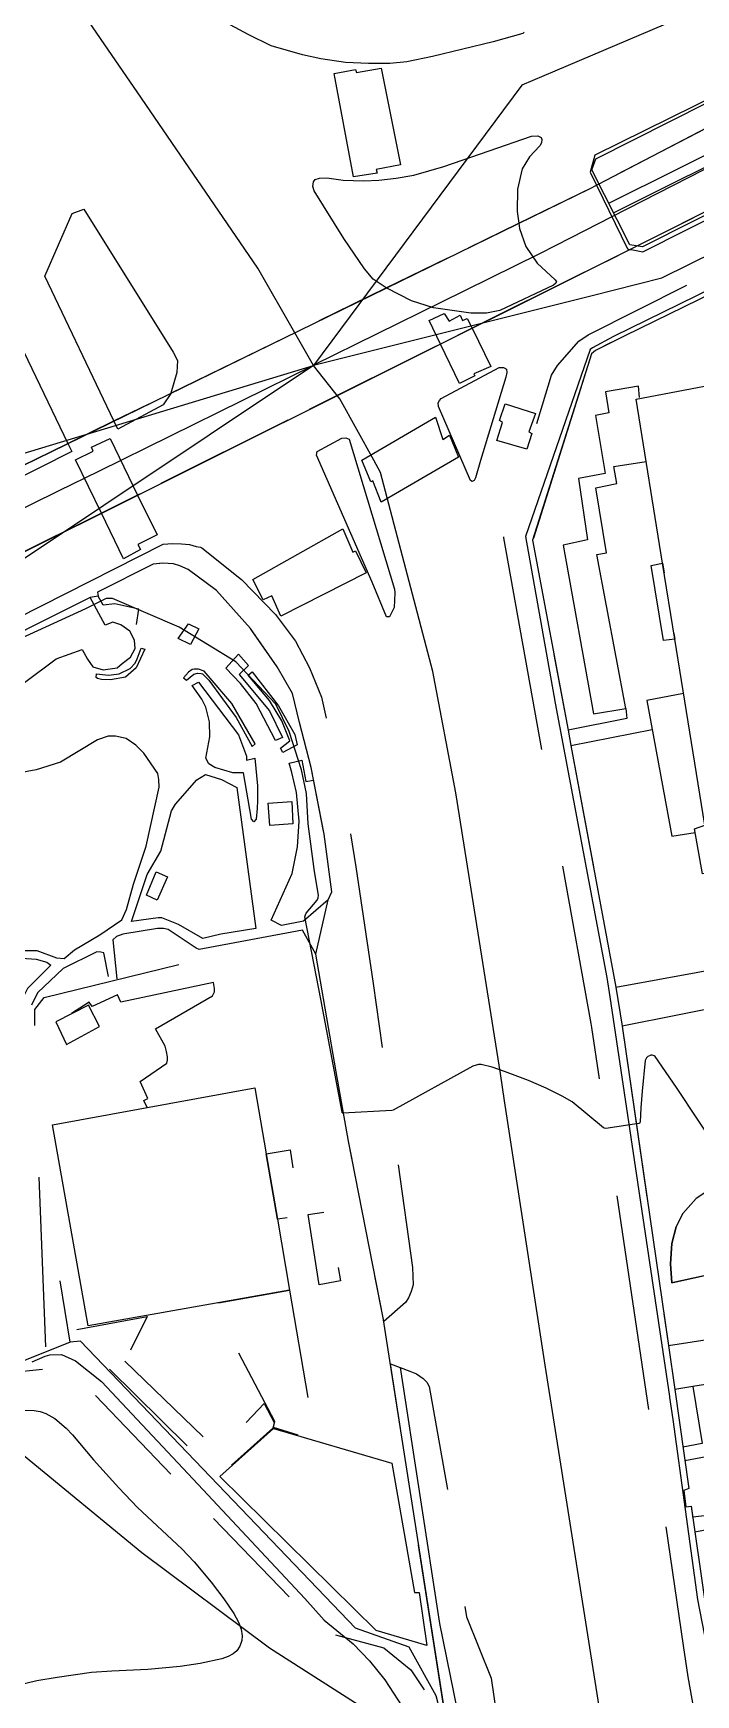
# Model space of a CAD drawing. Header units: millimetres. Extents: x 198785 to 203305, y 542885 to 545889.
# Drawn here: x 200258.9 to 200370.9, y 544511.8 to 544792.6 of the extents above; entities that cross this region are included whole.
import ezdxf

# ---------------------------------------------------------------- set-up
doc = ezdxf.new("R2010")
doc.units = ezdxf.units.MM
for name, pattern in [('FENCE_25K', [54.3, 28.7, -9.2, -16.4]), ('HIDDEN_BULD_25K', [28.8, 18.4, -10.4]), ('HIDDEN_EMBANKMENT_25K', [28.8, 18.4, -10.4]), ('HIDDEN_IN_25K', [56.5, 36.5, -20]), ('HIDDEN_RODWAY_25K', [28, 24, -4])]:
    doc.linetypes.add(name, pattern=pattern)
for name, color, linetype in [('A0013114', 253, 'Continuous'), ('A0013118', 253, 'Continuous'), ('A0023214', 253, 'Continuous'), ('A0033324', 253, 'Continuous'), ('A0033327', 253, 'Continuous'), ('A0043325', 253, 'Continuous'), ('A0053326', 253, 'Continuous'), ('A0093352', 253, 'Continuous'), ('B0014111', 253, 'Continuous'), ('B0014116', 253, 'Continuous'), ('B0024120', 253, 'Continuous'), ('C0076117', 253, 'Continuous'), ('C0523121', 253, 'Continuous'), ('F0017111', 253, 'Continuous'), ('F0037222', 253, 'Continuous'), ('F0037223', 253, 'Continuous'), ('F0047224', 253, 'Continuous')]:
    doc.layers.add(name, color=color, linetype=linetype)

msp = doc.modelspace()

# ---------------------------------------------------------------- linework, layer by layer
at = {"layer": 'A0013114'}
for points in [[(200354.1, 544766.88), (200354.34, 544767.01), (200395.18, 544788.28), (200506.36, 544846.65), (200506.09, 544847.25), (200490.86, 544839.72), (200446.16, 544817.62), (200425.39, 544807.35), (200353.84, 544771.98), (200353.01, 544769.11), (200354.1, 544766.88)], [(200359.79, 544756.03), (200359.95, 544756), (200361.91, 544755.61), (200436.84, 544793.37), (200459.84, 544804.95), (200514.06, 544832.27), (200513.62, 544833.2), (200476.04, 544814.52), (200363.85, 544758.06), (200359.79, 544756.03)], [(200441.27, 544781.71), (200358.89, 544741.46), (200353.95, 544738.97), (200353.25, 544738.42), (200343.31, 544706.89), (200349.29, 544674.81), (200349.77, 544672.23), (200357.38, 544631.42), (200358.46, 544624.83), (200366.19, 544571.27), (200366.25, 544570.87), (200367.31, 544563.42), (200369.68, 544546.68), (200368.83, 544546.36), (200369.17, 544543.62), (200370.1, 544543.7), (200372.32, 544528.02), (200377.09, 544504.17)], [(200223.6, 544703.15), (200227.8, 544705.2), (200237.45, 544709.91), (200353.03, 544766.33), (200353.24, 544766.43), (200354.1, 544766.88)], [(200354.1, 544766.88), (200359.35, 544756.12), (200359.67, 544756.05), (200359.79, 544756.03)], [(200359.79, 544756.03), (200353.14, 544752.71), (200248.86, 544700.69), (200237.45, 544695), (200229.64, 544691.1), (200229.51, 544691.04)], [(200329.07, 544504.94), (200318.05, 544575.53), (200312.21, 544605.38), (200310.09, 544617.11), (200306.66, 544636.95), (200308.76, 544646.12), (200309.39, 544647.49), (200308.08, 544657.24), (200305.89, 544668.52), (200303.93, 544676.1), (200302.72, 544681), (200300.13, 544685.52), (200295.65, 544692), (200289.89, 544698.42), (200285.13, 544701.98), (200283.71, 544702.57), (200282.62, 544702.92), (200280.86, 544703.05), (200279.22, 544702.87), (200269.81, 544698.11), (200269.9, 544697.45), (200268.54, 544697.21), (200246.92, 544686.4)]]:
    msp.add_lwpolyline(points, dxfattribs=at)
at = {"layer": 'A0013118'}
for points in [[(200257.48, 544682.84), (200262.79, 544686.86), (200267.19, 544688.43), (200268.1, 544686.8), (200269, 544685.54), (200270.74, 544685.03), (200273.12, 544685.36), (200273.94, 544686.07), (200275.36, 544687.17), (200276.18, 544688.59), (200276.07, 544690.04), (200275.26, 544691.56), (200273.76, 544692.63), (200272.39, 544693.05), (200271.08, 544692.58), (200268.54, 544697.21)], [(200276.38, 544692.69), (200276.79, 544695.27), (200272.72, 544696.16), (200270.77, 544695.95), (200269.9, 544697.45)], [(200285.52, 544689.28), (200283.4, 544690.29), (200285.15, 544692.8), (200286.94, 544691.93), (200285.52, 544689.28)], [(200271.98, 544683.31), (200270.45, 544683.4), (200269.78, 544683.55), (200269.58, 544683.7), (200269.65, 544684.31), (200271.66, 544684.1), (200273.43, 544684.32), (200275.3, 544685.22), (200276.17, 544686.15), (200276.48, 544686.85), (200277.18, 544688.64), (200277.77, 544688.47), (200276.33, 544685.33), (200274.52, 544683.77), (200271.98, 544683.31)], [(200299.89, 544673.08), (200296.59, 544679.33), (200293.97, 544682.72), (200291.48, 544685.27), (200293.61, 544687.65), (200295.29, 544685.75), (200293.71, 544684.21), (200298.85, 544678.06), (200301.07, 544673.59), (200299.89, 544673.08)], [(200286.14, 544685.14), (200285.78, 544685.06), (200285.19, 544684.63), (200284.33, 544683.68), (200284.82, 544683.25), (200286.06, 544684.28), (200286.69, 544684.43), (200287.33, 544684.41), (200287.52, 544684.33), (200288.58, 544683.28), (200293.24, 544676.94), (200295.9, 544672.08), (200296.41, 544672.52), (200292.49, 544679.32), (200287.82, 544684.77), (200286.88, 544685.12), (200286.14, 544685.14)], [(200301.1, 544671.06), (200300.69, 544671.79), (200302.28, 544673.03), (200300.92, 544676.37), (200298.86, 544679.84), (200295.25, 544684.11), (200295.93, 544684.69), (200300.4, 544678.93), (200303.14, 544674.07), (200303.52, 544672.31), (200301.1, 544671.06)], [(200294.99, 544669.75), (200296.4, 544670.06), (200296.84, 544665.39), (200296.85, 544662.95), (200296.79, 544661.57), (200296.59, 544659.78), (200296.21, 544659.34), (200295.81, 544659.75), (200294.48, 544667.58), (200292.64, 544667.63), (200289.61, 544668.53), (200288.61, 544669.12), (200288.11, 544670.08), (200288.76, 544673.69), (200288.7, 544676.23), (200288.07, 544678.7), (200287.43, 544680.05), (200285.81, 544682.36), (200286.88, 544682.9), (200293.61, 544674.03), (200294.97, 544670.44), (200294.99, 544669.75)], [(200359.05, 544678.48), (200359.25, 544676.8), (200349.29, 544674.81)], [(200256.45, 544637.61), (200259.56, 544637.57), (200262.88, 544636.33), (200264.14, 544636.22), (200265.89, 544637.68), (200270.19, 544640.26), (200273.88, 544642.76), (200274.69, 544644.52), (200275.89, 544648.79), (200278.04, 544655.21), (200280.21, 544665.16), (200280.18, 544666.48), (200280.01, 544667.48), (200277.63, 544670.92), (200276.28, 544672.27), (200274.66, 544673.42), (200272.84, 544673.82), (200271.6, 544673.79), (200269.81, 544673.18), (200263.55, 544669.4), (200259.43, 544668.13), (200252.69, 544666.89)], [(200349.77, 544672.23), (200363.53, 544674.93)], [(200308.76, 544646.12), (200304.61, 544642.56), (200300.86, 544641.83), (200299.15, 544642.71), (200302.7, 544650.62), (200303.59, 544655.1), (200303.87, 544659.44), (200303.43, 544664.27), (200302.64, 544667.67), (200302.19, 544669.23), (200304.32, 544669.77), (200305.02, 544666.16), (200306.3, 544666.39)], [(200287.57, 544639.64), (200283.5, 544641.97), (200280.69, 544643.09), (200280.02, 544643.11), (200275.53, 544642.46), (200278.19, 544650.45), (200280.47, 544654.37), (200282.31, 544661.19), (200282.97, 544662.32), (200286.55, 544666.41), (200288.03, 544667.35), (200290.74, 544666.5), (200293.33, 544665.12), (200296.57, 544641.3), (200290.64, 544640.32), (200287.57, 544639.64)], [(200306.66, 544636.95), (200304.43, 544641.02), (200286.99, 544637.76), (200286.47, 544637.99), (200281.72, 544641.14), (200280.92, 544641.32), (200279.95, 544641.29), (200274.05, 544640.35), (200273.02, 544639.96), (200272.4, 544639.4), (200273.06, 544632.8)], [(200271.66, 544633.21), (200270.86, 544637.18), (200270.37, 544637.33), (200269.7, 544637.34), (200263.97, 544634.53), (200259.67, 544630.43), (200258.65, 544628.34)], [(200256.96, 544629.77), (200256.06, 544630.37), (200254.26, 544632.3), (200253.59, 544633.69), (200253.69, 544634.27), (200254.9, 544635.48), (200257.01, 544636.27), (200259.44, 544636.1), (200261.22, 544635.63), (200261.89, 544635.13), (200257.99, 544631.18), (200257.29, 544629.79), (200256.96, 544629.77)], [(200357.38, 544631.42), (200378.03, 544635.16), (200377.7, 544628.65), (200358.46, 544624.83)], [(200375.31, 544583.3), (200366.82, 544581.46), (200366.59, 544584.66), (200366.83, 544588.07), (200367.56, 544590.9), (200368.66, 544593.14), (200370.96, 544595.66)], [(200366.25, 544570.87), (200388.8, 544574.35)], [(200374.34, 544564.52), (200370.39, 544563.9)], [(200370.39, 544563.9), (200367.31, 544563.42)], [(200370.39, 544563.9), (200371.97, 544554.3), (200368.69, 544553.68)], [(200369.01, 544551.45), (200372.63, 544552.07), (200374.26, 544542.3), (200370.36, 544541.85)], [(200370.72, 544539.37), (200374.8, 544540.18), (200376.57, 544529.71), (200372.19, 544528.94)]]:
    msp.add_lwpolyline(points, dxfattribs=at)
at = {"layer": 'A0023214'}
for points in [[(200523.16, 544848.28), (200512.08, 544854.58), (200511.47, 544854.92), (200504.1, 544859.11), (200491.17, 544852.69), (200440.7, 544827.63), (200427.87, 544821.26), (200420.23, 544817.46), (200417.37, 544816.05), (200347.07, 544786.16), (200341.46, 544783.77), (200306.29, 544736.45)], [(200523.16, 544848.28), (200509.84, 544840.2), (200506.15, 544837.96), (200463.18, 544816), (200451.92, 544810.24), (200356.7, 544761.54), (200349.78, 544758), (200344.48, 544755.29), (200327.81, 544747.06), (200306.31, 544736.46), (200306.29, 544736.45), (200306.26, 544736.43), (200269.95, 544718.52), (200263.28, 544715.23), (200226.62, 544697.15), (200131.53, 544650.24), (200074.65, 544622.18), (200063.38, 544616.62), (200048.8, 544609.43)], [(200306.29, 544736.45), (200306.31, 544736.46), (200353.17, 544748.21), (200365.14, 544751.21), (200434.44, 544785.48), (200438.93, 544787.88), (200452.09, 544794.91), (200462.5, 544800.46), (200479.94, 544809.78), (200523.65, 544830.85), (200523.55, 544834.49), (200523.16, 544848.28)], [(200306.29, 544736.45), (200303.13, 544741.97), (200296.88, 544752.89), (200276.49, 544782.64), (200272.91, 544787.87), (200256.1, 544812.41), (200247.73, 544827.88), (200241.22, 544839.89)], [(200048.8, 544609.43), (200055, 544623.99), (200057.06, 544628.84), (200144.1, 544673.23), (200218.98, 544709.96), (200230.61, 544713.49), (200306.29, 544736.45)], [(200306.29, 544736.45), (200306.26, 544736.43), (200253.17, 544701.01), (200231.83, 544686.77), (200158.71, 544649.92), (200106.72, 544623.72), (200085.37, 544613.36), (200082.24, 544611.85), (200078.56, 544610.06), (200069.15, 544605.49), (200064.85, 544606.33), (200048.8, 544609.43)], [(200355.48, 544504.17), (200345.43, 544567.53), (200338.58, 544612.19), (200337.87, 544616.81), (200330.33, 544664.24), (200326.45, 544684.73), (200317.63, 544718.34), (200316.46, 544720.44), (200310.72, 544730.8), (200306.29, 544736.45), (200306.29, 544736.45)]]:
    msp.add_lwpolyline(points, dxfattribs=at)
at = {"layer": 'A0033324', "linetype": 'HIDDEN_IN_25K', "flags": 128}
for points in [[(200371.5, 544504.17), (200369.57, 544514.88), (200368.8, 544520.18), (200365.4, 544543.42), (200356.59, 544602.86), (200353.33, 544624.58), (200353.18, 544625.26), (200347.84, 544655.02), (200338.44, 544707.29), (200338.43, 544708.49), (200346.51, 544734.78), (200347.5, 544736.42), (200351.14, 544740.52), (200352.67, 544741.61), (200409.49, 544770.07), (200441.78, 544785.85), (200444.16, 544786.51), (200445.38, 544786.33), (200448.17, 544785.15), (200441.27, 544781.71), (200400.08, 544761.59), (200358.89, 544741.46), (200353.95, 544738.97), (200353.25, 544738.42), (200343.31, 544706.89), (200349.29, 544674.81), (200349.77, 544672.23), (200357.38, 544631.42), (200358.46, 544624.83), (200366.19, 544571.27), (200366.25, 544570.87), (200367.31, 544563.42), (200369.68, 544546.68), (200368.83, 544546.36), (200369.17, 544543.62), (200370.1, 544543.7), (200372.32, 544528.02), (200377.09, 544504.17)], [(200287.43, 544705.6), (200294.12, 544700.24), (200299.86, 544694.38), (200303.26, 544689.85), (200305.64, 544685.36), (200307.65, 544680.37), (200309.06, 544674.16), (200311.42, 544664.31), (200313.44, 544651.7), (200316.37, 544631.99), (200319.6, 544608.66), (200323.01, 544584.04), (200323.11, 544581.1), (200322.8, 544579.95), (200322.34, 544578.9), (200321.81, 544578.14), (200318.15, 544574.89), (200318.05, 544575.53), (200312.21, 544605.38), (200310.09, 544617.11), (200306.66, 544636.95), (200308.76, 544646.12), (200309.39, 544647.49), (200308.08, 544657.24), (200305.89, 544668.52), (200303.93, 544676.1), (200302.72, 544681), (200300.13, 544685.52), (200295.65, 544692), (200289.89, 544698.42), (200285.13, 544701.98), (200283.71, 544702.57), (200282.62, 544702.92), (200280.86, 544703.05), (200279.22, 544702.87), (200269.81, 544698.11), (200269.91, 544697.46), (200268.54, 544697.21), (200246.92, 544686.4), (200234.5, 544680.45), (200194.74, 544660.55), (200193.55, 544663.18), (200193.67, 544664.22), (200194.58, 544665.35), (200231.86, 544684.16), (200245.9, 544688.5), (200280.9, 544706.23), (200282.46, 544706.34), (200284, 544706.31), (200285.32, 544706.16), (200286.44, 544705.86), (200287.18, 544705.71), (200287.43, 544705.6)], [(200332.95, 544504.17), (200329.07, 544504.94), (200319.27, 544567.76), (200322.57, 544566.53), (200323.67, 544566.04), (200324.79, 544565.28), (200325.43, 544564.64), (200325.82, 544563.93), (200328.95, 544546.28), (200330.25, 544537.6), (200332.13, 544524.99), (200336.32, 544514.64), (200337.83, 544504.17), (200337.83, 544504.17)]]:
    msp.add_lwpolyline(points, dxfattribs=at)
at = {"layer": 'A0033327'}
for points in [[(200447.14, 544785.59), (200443.69, 544783.87), (200393.17, 544759.06), (200356.97, 544741.31), (200353.4, 544739.4), (200353.05, 544739.13), (200342.11, 544707.51), (200346.87, 544680.68), (200347.11, 544679.39), (200355.83, 544633.05), (200356.37, 544629.76), (200366.41, 544562.25), (200366.44, 544562.05), (200366.97, 544558.33), (200371.19, 544527.95), (200375.77, 544504.17), (200375.77, 544504.17)], [(200334.27, 544504.17), (200331.23, 544506.22), (200327.64, 544523.87), (200321.01, 544567.11)]]:
    msp.add_lwpolyline(points, dxfattribs=at)
at = {"layer": 'A0043325'}
for points in [[(200317.72, 544786.67), (200320.97, 544770.33), (200316.9, 544769.54), (200317.06, 544768.94), (200313.04, 544768.28), (200309.79, 544785.77), (200313.38, 544786.46), (200313.58, 544785.91), (200317.72, 544786.67)], [(200328.39, 544745.22), (200329.19, 544743.94), (200331.05, 544744.92), (200331.46, 544744.01), (200332.26, 544744.39), (200333.08, 544742.71), (200336.24, 544736.27), (200333.36, 544735.03), (200333.57, 544734.69), (200330.93, 544733.37), (200327.72, 544740.04), (200325.81, 544744.02), (200328.39, 544745.22)], [(200343.18, 544724.96), (200342.35, 544722.29), (200337.25, 544723.75), (200338.2, 544726.8), (200337.72, 544727.12), (200338.68, 544729.94), (200343.77, 544728.29), (200342.65, 544725.24), (200343.18, 544724.96)], [(200326.91, 544727.67), (200328.14, 544723.91), (200329.27, 544724.66), (200330.76, 544720.91), (200317.74, 544713.35), (200316.32, 544716.91), (200315.99, 544716.75), (200314.43, 544720.42), (200326.91, 544727.67)], [(200277.08, 544705.33), (200274.18, 544703.77), (200270.46, 544711.47), (200266.09, 544720.5), (200269.07, 544721.93), (200268.76, 544722.63), (200271.91, 544724.07), (200276.58, 544714.52), (200279.86, 544707.82), (200276.61, 544706.16), (200277.08, 544705.33)], [(200311.23, 544708.84), (200312.96, 544704.9), (200313.41, 544705.09), (200315.21, 544701.39), (200300.76, 544694.08), (200299.23, 544697.5), (200297.76, 544696.82), (200296.03, 544700.27), (200311.23, 544708.84)]]:
    msp.add_lwpolyline(points, dxfattribs=at)
at = {"layer": 'A0053326'}
for points in [[(200341.86, 544792.73), (200341.63, 544792.53), (200336.65, 544791.09), (200326.41, 544788.61), (200322.04, 544787.74), (200319.16, 544787.47), (200315.58, 544787.44), (200311.67, 544787.62), (200307.5, 544788.21), (200304.45, 544788.9), (200299.12, 544790.44), (200295.26, 544792.32), (200290.76, 544794.79)], [(200341.56, 544769.66), (200340.77, 544766.19), (200340.67, 544762.46), (200340.98, 544760.45), (200341.11, 544759.59), (200342.18, 544756.52), (200344.1, 544753.74), (200347.09, 544750.89), (200347.37, 544750.56), (200347.25, 544750.35), (200346.83, 544750.02), (200337.75, 544745.74), (200335.52, 544745.29), (200332.86, 544745.29), (200326.59, 544746.17), (200322.85, 544747.37), (200318.66, 544749.47), (200318.59, 544749.52), (200316.37, 544751.03), (200314.91, 544752.74), (200311.4, 544757.89), (200306.38, 544765.92), (200306.16, 544766.67), (200306.3, 544767.43), (200306.56, 544767.85), (200307.29, 544768.09), (200308.53, 544768.11), (200311.29, 544767.72), (200314.77, 544767.6), (200317.31, 544767.73), (200320.26, 544768.05), (200323.25, 544768.56), (200328.29, 544770.06), (200335.94, 544772.67), (200343.11, 544775.15), (200344.19, 544775.23), (200344.73, 544774.93), (200344.88, 544774.61), (200344.82, 544774.05), (200344.55, 544773.52), (200342.79, 544771.69), (200341.56, 544769.66)], [(200280.89, 544729.8), (200273.25, 544725.64), (200272.57, 544727.06), (200260.9, 544751.5), (200265.51, 544762.08), (200267.5, 544762.82), (200282.6, 544738.67), (200283.29, 544737.28), (200283.17, 544735.24), (200282.19, 544731.75), (200282.18, 544731.72), (200280.89, 544729.8)], [(200265.44, 544721.89), (200243.45, 544710.79), (200241.87, 544710.96), (200240.86, 544711.58), (200240.3, 544711.92), (200237.36, 544717.49), (200237.41, 544719.09), (200237.45, 544719.17), (200238.18, 544720.7), (200245.9, 544729.77), (200251.53, 544737.61), (200255.34, 544742.96), (200264.78, 544723.25), (200265.44, 544721.89)], [(200333.45, 544717.02), (200333.07, 544716.84), (200332.82, 544717.02), (200327.41, 544729.49), (200327.37, 544730.13), (200327.57, 544730.5), (200327.88, 544730.85), (200337.67, 544736.11), (200338.37, 544736.08), (200338.87, 544735.8), (200338.96, 544735.26), (200338.78, 544734.43), (200334.51, 544720.36), (200333.68, 544717.47), (200333.45, 544717.02)], [(200319.92, 544695.53), (200319.14, 544693.96), (200318.62, 544693.96), (200316.22, 544699.79), (200306.82, 544721.25), (200306.88, 544721.91), (200311.08, 544724.13), (200311.74, 544724.2), (200312.33, 544723.98), (200320, 544698.63), (200320.04, 544698.03), (200319.92, 544695.53)]]:
    msp.add_lwpolyline(points, dxfattribs=at)
at = {"layer": 'A0093352', "linetype": 'HIDDEN_RODWAY_25K', "flags": 128}
msp.add_lwpolyline([(200157.49, 544654.89), (200067.13, 544609.81), (200059.62, 544623.43), (200121.92, 544654.09), (200216.49, 544699.68), (200223.19, 544702.95), (200223.6, 544703.15), (200237.45, 544709.91), (200240.86, 544711.58), (200264.78, 544723.25), (200272.57, 544727.06), (200282.19, 544731.75), (200318.59, 544749.52), (200340.98, 544760.45), (200353.24, 544766.43), (200354.1, 544766.88), (200354.34, 544767.01), (200395.18, 544788.28), (200506.36, 544846.65), (200513.62, 544833.2), (200476.04, 544814.52), (200363.85, 544758.06), (200359.79, 544756.03), (200333.08, 544742.71), (200327.72, 544740.04), (200276.58, 544714.52), (200270.46, 544711.47), (200237.45, 544695), (200228.03, 544690.3), (200157.49, 544654.89)], dxfattribs=at)
at = {"layer": 'B0014111'}
for points in [[(200367.34, 544690.2), (200365.27, 544703.02), (200360.8, 544730.74), (200382.73, 544734.9), (200382.13, 544737.97), (200385.3, 544738.44), (200384.77, 544741.32), (200457.69, 544754.48), (200477.28, 544646.5), (200416.28, 544635.64), (200415.67, 544641.12), (200378.03, 544635.16), (200375.06, 544651.07), (200372.03, 544650.56), (200370.67, 544658.17), (200372.42, 544658.79), (200367.34, 544690.2)], [(200298.31, 544603.25), (200300.2, 544592.2), (200302.26, 544580.2), (200268.2, 544574.16), (200262.17, 544608.11), (200296.4, 544614.39), (200298.31, 544603.25)], [(200324.12, 544529.11), (200325.46, 544520.18), (200316.85, 544522.7), (200290.48, 544548.71), (200299.52, 544556.84), (200319.54, 544550.98), (200323.36, 544529.14), (200324.12, 544529.11)]]:
    msp.add_lwpolyline(points, dxfattribs=at)
at = {"layer": 'B0014116', "linetype": 'HIDDEN_BULD_25K', "flags": 128}
for points in [[(200367.34, 544690.2), (200365.41, 544689.99), (200363.33, 544702.66), (200365.27, 544703.02), (200367.34, 544690.2)], [(200302.8, 544658.96), (200298.89, 544658.68), (200298.65, 544662.5), (200302.64, 544662.75), (200302.8, 544658.96)], [(200281.63, 544650.04), (200279.89, 544646.08), (200278.09, 544646.95), (200279.73, 544650.85), (200281.63, 544650.04)], [(200300.2, 544592.2), (200298.31, 544603.25), (200302.33, 544603.93), (200303.99, 544592.73), (200300.2, 544592.2)], [(200310.85, 544581.78), (200307.26, 544581.1), (200305.38, 544593.01), (200308.85, 544593.48), (200310.85, 544581.78)], [(200302.26, 544580.18), (200306.58, 544554.79), (200299.55, 544556.98), (200299.74, 544558.01), (200289.25, 544577.87), (200302.26, 544580.18)], [(200274.44, 544568.21), (200290.2, 544552.91), (200297.98, 544561.05), (200299.64, 544557.85), (200299.43, 544556.87), (200290.23, 544548.69), (200265.22, 544573.37), (200278.19, 544575.73), (200274.44, 544568.21)]]:
    msp.add_lwpolyline(points, dxfattribs=at)
at = {"layer": 'B0024120', "linetype": 'FENCE_25K', "flags": 128}
msp.add_lwpolyline([(200261.05, 544570.63), (200259.59, 544608.46), (200259.32, 544613.8), (200259.2, 544627.63), (200260.78, 544629.64), (200304.78, 544640.39)], dxfattribs=at)
at = {"layer": 'C0076117'}
for points in [[(200513.77, 544832.89), (200459.16, 544805.35), (200413.01, 544782.22), (200361.87, 544756.49), (200359.75, 544756.83), (200353.34, 544769.48), (200354.01, 544771.34), (200397.98, 544793.53), (200506.23, 544846.93)], [(200361.36, 544731.01), (200361.19, 544732.91), (200355.63, 544731.99), (200356.19, 544728.4), (200353.93, 544727.97), (200355.59, 544718.19), (200351.08, 544717.33), (200352.58, 544706.99), (200348.45, 544706.08), (200353.6, 544677.58), (200359.05, 544678.48), (200354.14, 544704.47), (200355.81, 544704.78), (200353.99, 544715.75), (200357.55, 544716.47), (200357.05, 544719.34), (200362.49, 544720.23)], [(200368.82, 544681.03), (200362.63, 544679.83), (200366.85, 544656.91), (200370.78, 544657.55)], [(200268.27, 544628.35), (200262.75, 544625.51), (200264.55, 544621.72), (200270.13, 544624.74), (200268.27, 544628.35)], [(200389.77, 544597.14), (200387.81, 544598.37), (200385.6, 544599.15), (200383.6, 544599.47), (200379.38, 544599.53), (200374.92, 544598.33), (200370.96, 544595.66), (200368.66, 544593.14), (200367.56, 544590.9), (200366.83, 544588.07), (200366.59, 544584.66), (200366.82, 544581.46), (200372.64, 544582.73)]]:
    msp.add_lwpolyline(points, dxfattribs=at)
at = {"layer": 'C0523121'}
msp.add_lwpolyline([(200356.2, 544763.83), (200507.51, 544839.21), (200507.76, 544838.51), (200508.09, 544837.61), (200357.02, 544762.21)], dxfattribs=at)
at = {"layer": 'F0017111'}
for points, elevation in [([(200374.96, 544603.39), (200367.6, 544614.45), (200364.03, 544619.67), (200363.85, 544619.8), (200363.48, 544619.88), (200363.3, 544619.88), (200363.07, 544619.81), (200362.76, 544619.67), (200362.57, 544619.47), (200362.35, 544618.99), (200361.81, 544613.83), (200361.57, 544610.98), (200361.46, 544608.66), (200361.43, 544608.5), (200361.34, 544608.38), (200361.28, 544608.35), (200355.69, 544607.5), (200355.43, 544607.55), (200355.28, 544607.61), (200350, 544612), (200348.29, 544612.99), (200345.57, 544614.34), (200342.6, 544615.61), (200338.57, 544617.12), (200336.46, 544617.85), (200334.61, 544618.35), (200334.14, 544618.34), (200333.21, 544618.06), (200319.77, 544610.62), (200319.55, 544610.57), (200311.23, 544610.09), (200311.17, 544610.14), (200311.13, 544610.16), (200311.11, 544610.3), (200307.51, 544629.36), (200304.83, 544643.3), (200304.91, 544643.64), (200305.07, 544643.91), (200306.89, 544646.1), (200307.08, 544646.5), (200307.13, 544646.92), (200306.46, 544650.94), (200305.38, 544659), (200305.11, 544664.13), (200304.25, 544668.12), (200302.16, 544674.57), (200299.93, 544679.18), (200293.15, 544686.33), (200283.57, 544692.2), (200272.33, 544697.03), (200271.88, 544697.08), (200271.26, 544697.03), (200267.78, 544695.34), (200234.64, 544680.19)], 20), ([(200258.75, 544568.11), (200260.93, 544569.04), (200261.74, 544569.29), (200263.72, 544569.32), (200266.07, 544568.28), (200270.46, 544564.76), (200286.8, 544547.39), (200304.84, 544528.08), (200308.08, 544524.45), (200313.01, 544520.43), (200315.73, 544517.58), (200318.33, 544514.34), (200321.28, 544509.87)], 30), ([(200257.32, 544559.95), (200259.11, 544559.85), (200260.13, 544559.68), (200261.07, 544559.34), (200262.56, 544558.49), (200264.51, 544556.86), (200265.59, 544555.78), (200269.12, 544551.51), (200273.38, 544546.79), (200276.53, 544543.5), (200284.06, 544536.47), (200286.11, 544534.3), (200288.98, 544530.89), (200291.15, 544528.05), (200292.81, 544525.59), (200293.62, 544524.13), (200294.07, 544522.93), (200294.23, 544521.82), (200294.18, 544521.03), (200293.86, 544520.06), (200293.32, 544519.26), (200292.73, 544518.74), (200291.89, 544518.28), (200290.78, 544517.91), (200287.14, 544517.15), (200283.76, 544516.64), (200278.29, 544516.12), (200272.2, 544515.83), (200268.77, 544515.59), (200262.96, 544514.77), (200259.54, 544514.21), (200256.48, 544513.48)], 40)]:
    msp.add_lwpolyline(points, dxfattribs=dict(at, elevation=elevation))
at = {"layer": 'F0037222'}
msp.add_lwpolyline([(200327.71, 544504.78), (200314.64, 544509.65), (200298.84, 544519.7), (200277.27, 544535.81), (200257.31, 544552.28), (200254.08, 544552.3), (200251.55, 544551.98), (200240.01, 544544.12), (200211.65, 544505.06), (200210.02, 544504.15)], dxfattribs=at)
at = {"layer": 'F0037223', "linetype": 'HIDDEN_EMBANKMENT_25K', "flags": 128}
msp.add_lwpolyline([(200121.55, 544517.36), (200122.17, 544519.17), (200176.35, 544509.17), (200184.4, 544509.26), (200187.4, 544510.15), (200210.15, 544523.56), (200214.41, 544530.62), (200255.02, 544566.3), (200261.66, 544566.97), (200263.32, 544566.55), (200264.94, 544565.89), (200267.39, 544564.55), (200307.7, 544522.59), (200318.16, 544519.8), (200322.75, 544516.03), (200326.54, 544510.39), (200327.71, 544504.78)], dxfattribs=at)
at = {"layer": 'F0047224'}
for points in [[(200278.2, 544611.05), (200277.6, 544612.26), (200278.27, 544612.61), (200277.03, 544615.43), (200281.49, 544618.56), (200281.62, 544619.07), (200281.61, 544619.64), (200281.45, 544620.5), (200281.21, 544621.4), (200279.6, 544624.35), (200289.24, 544629.93), (200289.57, 544630.61), (200289.58, 544631.19), (200289.37, 544632.2), (200273.75, 544628.86), (200273.19, 544630.08), (200268.91, 544628.12), (200268.38, 544628.83), (200265.38, 544626.95)], [(200265.2, 544571.39), (200263.49, 544581.75)], [(200265.2, 544571.39), (200250.25, 544565.45), (200220.57, 544548.84), (200217.72, 544544.79), (200210.85, 544526.03), (200180.43, 544509.37), (200122.53, 544520.13), (200109.99, 544544.48), (200107.87, 544547.11), (200102.9, 544545.31), (200090.79, 544570.08)], [(200330.27, 544504.17), (200328.85, 544504.56), (200327.02, 544511.65), (200322.47, 544519.89), (200313.38, 544523.08), (200266.92, 544571.56), (200265.2, 544571.39)]]:
    msp.add_lwpolyline(points, dxfattribs=at)

doc.saveas('drawing.dxf')
